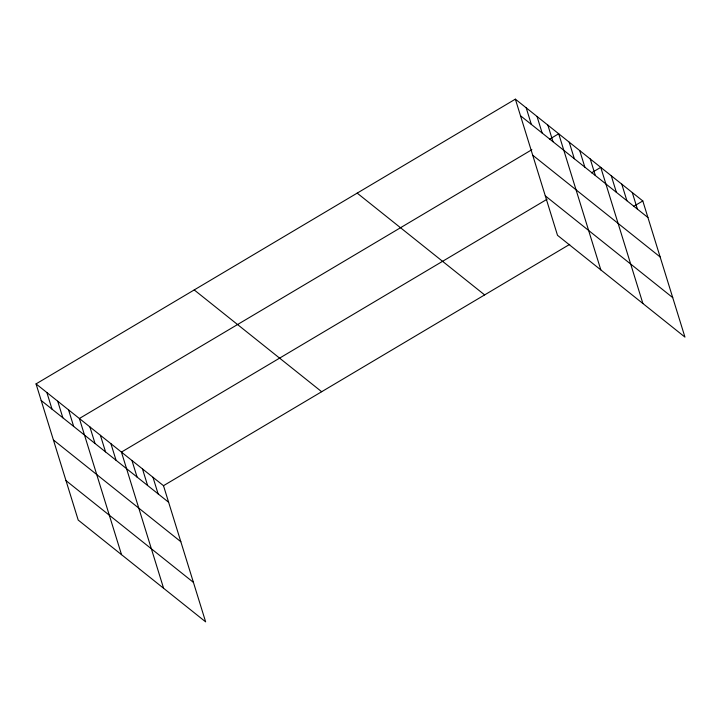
<?xml version="1.0" encoding="UTF-8"?>
<svg xmlns="http://www.w3.org/2000/svg" width="721" height="721" viewBox="0 0 721 721"><rect width="100%" height="100%" fill="white"/><g stroke="black" fill="none" stroke-linecap="round" stroke-linejoin="round"><path stroke-width="1.08" d="M36.05 383.896L163.496 485.693L205.638 621.844L78.201 520.057L36.05 383.896L515.362 99.156L642.799 200.943L684.95 337.104L557.504 235.307L515.362 99.156M531.864 149.698L79.382 418.504L121.525 554.665M549.438 139.261L558.694 133.764L600.836 269.915M547.095 199.23L121.434 452.094L163.586 588.255M591.499 172.851L600.746 167.353L642.898 303.514M163.496 485.693L569.725 244.356M633.552 206.44L642.799 200.943M520.49 115.739L647.936 217.526M532.702 155.195L660.148 256.982M545.292 195.851L672.738 297.638M357.183 193.12L484.629 294.907M194.219 289.932L321.665 391.719M41.178 400.479L168.624 502.267M53.399 439.936L180.845 541.723M65.981 480.592L193.426 582.379M632.29 192.552L637.418 209.126M621.772 184.152L626.909 200.726M611.264 175.753L616.392 192.327M590.229 158.953L595.366 175.536M579.72 150.563L584.848 167.137M569.202 142.163L574.34 158.737M547.861 125.112L552.989 141.695M537.028 116.46L542.156 133.043M526.195 107.808L531.323 124.391M152.978 477.293L158.115 493.867M142.47 468.893L147.598 485.467M131.952 460.494L137.08 477.077M110.926 443.703L116.054 460.277M100.408 435.304L105.545 451.878M89.891 426.904L95.028 443.487M68.549 409.852L73.677 426.435M57.716 401.2L62.844 417.783M46.883 392.548L52.011 409.131"/></g></svg>
